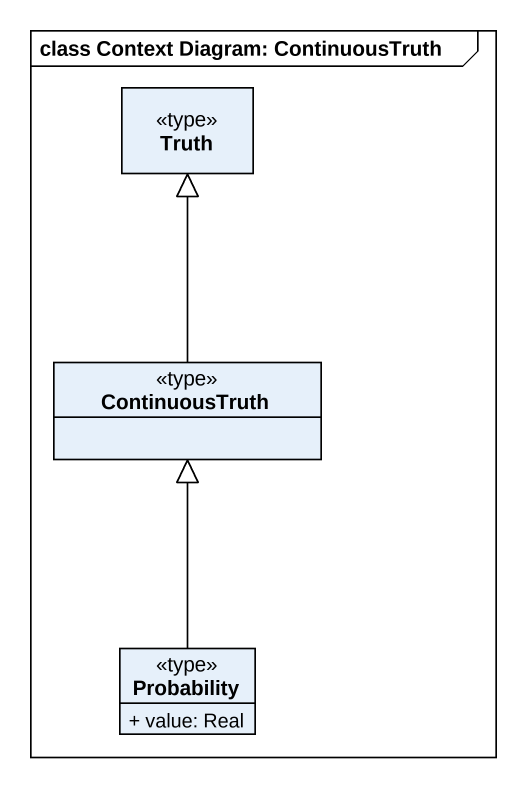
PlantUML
@startuml
mainframe class Context Diagram: ContinuousTruth
hide circle
hide empty members
skinparam classAttributeIconSize 0
class Truth <<type>>
class ContinuousTruth <<type>>
class Probability <<type>> {
  + value: Real
}
ContinuousTruth -up-|> Truth
Probability -up-|> ContinuousTruth
@enduml
